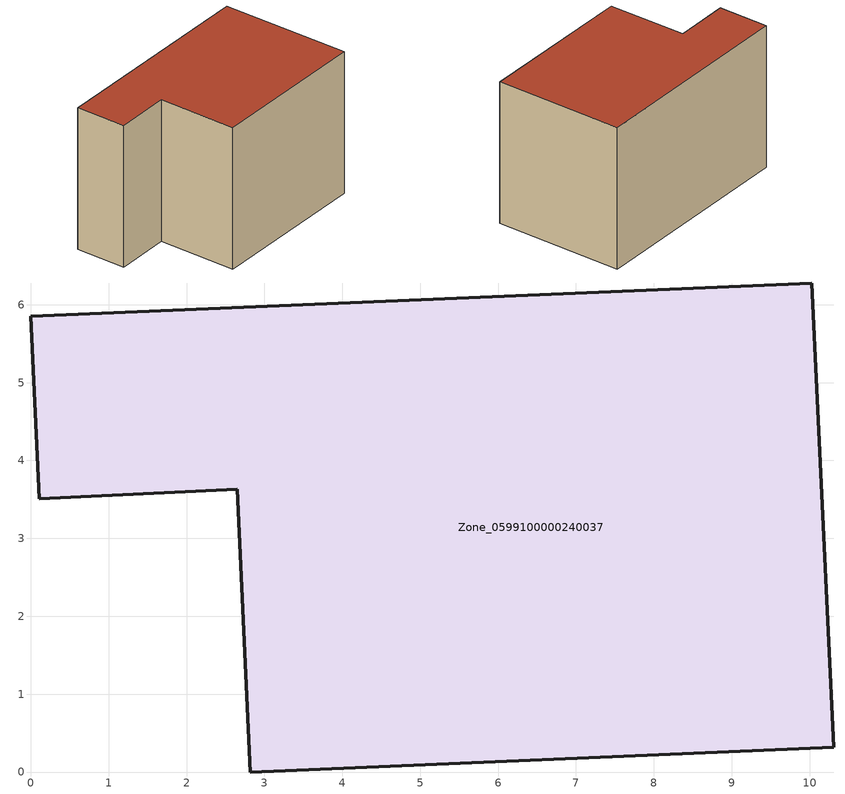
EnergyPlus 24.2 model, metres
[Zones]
Zone_0599100000240037
 floor ground (C_G): 0,5.85 10.03,6.28 10.31,0.32 2.82,0 2.65,3.63 0.11,3.51 z0
 wall outside (C_F): 10.03,6.28 0,5.85 0.11,3.51 2.65,3.63 2.82,0 10.31,0.32 10.03,6.28 z0:6.72
 roof outside (C_R): 10.31,0.32 10.03,6.28 0,5.85 0.11,3.51 2.65,3.63 2.82,0 z6.72
[BUILDING]
Pand.0599100000240037: North Axis=0; Terrain=City; Loads Convergence Tolerance Value=0.04; Temperature Convergence Tolerance Value=0.4; Solar Distribution=FullExterior; Maximum Number of Warmup Days=25; Minimum Number of Warmup Days=1
[Site:Location]
Rotterdam.The.Hague.AP_ZH_NLD Design_Conditions: Latitude=51.96; Longitude=4.45; Time Zone=1; Elevation=-4.5
[SITE:GROUNDTEMPERATURE:BUILDINGSURFACE]
18, 18, 18, 18, 18, 18, 18, 18, 18, 18, 18, 18
[MATERIAL] Thermal Absorptance=0.9; Solar Absorptance=0.7; Visible Absorptance=0.7
Name | Roughness | Thickness | Conductivity | Density | Specific Heat
G.TI.1946 | MediumSmooth | 0.15 | 1 | 540 | 1210
F.TI.1946 | Rough | 0.3 | 0.857143 | 1920 | 840
R.TI.1946 | MediumRough | 0.2 | 0.1 | 1500 | 1000
[CONSTRUCTION]
C_G: G.TI.1946
C_F: F.TI.1946
C_R: R.TI.1946
[ZONE]
Zone_0599100000240037: Type=1; Multiplier=1; Ceiling Height=Autocalculate; Volume=Autocalculate; Floor Area=autocalculate; Part of Total Floor Area=Yes
[ZONEINFILTRATION:DESIGNFLOWRATE]
Infil_Zone_0599100000240037: Zone or ZoneList or Space or SpaceList=Zone_0599100000240037; Schedule=AlwaysOn; Design Flow Rate Calculation Method=Flow/Area; Flow Rate per Floor Area=0.003; Constant Term Coefficient=1; Temperature Term Coefficient=0; Velocity Term Coefficient=0; Velocity Squared Term Coefficient=0
[HVACTEMPLATE:ZONE:IDEALLOADSAIRSYSTEM]
Zone_0599100000240037: Maximum Heating Supply Air Temperature=50; Minimum Cooling Supply Air Temperature=13; Maximum Heating Supply Air Humidity Ratio=0.0156; Minimum Cooling Supply Air Humidity Ratio=0.0077; Heating Limit=NoLimit; Cooling Limit=NoLimit; Dehumidification Control Type=ConstantSensibleHeatRatio; Cooling Sensible Heat Ratio=0.7; Dehumidification Setpoint=60; Humidification Control Type=None; Humidification Setpoint=30; Outdoor Air Method=None; Outdoor Air Flow Rate per Person=0.00944; Outdoor Air Flow Rate per Zone Floor Area=0; Outdoor Air Flow Rate per Zone=0; Demand Controlled Ventilation Type=None; Outdoor Air Economizer Type=NoEconomizer; Heat Recovery Type=None; Sensible Heat Recovery Effectiveness=0.7; Latent Heat Recovery Effectiveness=0.65
[ZONECONTROL:THERMOSTAT]
ThermostatControl_Zone_0599100000240037: Zone or ZoneList=Zone_0599100000240037; Control Type Schedule=DualSetpointControlType; Control 1=Thermostat_Zone_0599100000240037; Temperature Difference Between Cutout And Setpoint=0
[THERMOSTATSETPOINT:DUALSETPOINT]
Thermostat_Zone_0599100000240037: Heating Setpoint Temperature Schedule=HeatingSetpoint_Zone_0599100000240037; Cooling Setpoint Temperature Schedule=CoolingSetpoint_Zone_0599100000240037
[SCHEDULE:COMPACT]
HeatingSetpoint_Zone_0599100000240037: Through: 12/31, For: AllDays, Until: 24:00, 21
CoolingSetpoint_Zone_0599100000240037: Through: 12/31, For: AllDays, Until: 24:00, 24
DualSetpointControlType: Through: 12/31, For: AllDays, Until: 24:00, 4
AlwaysOn: Through: 12/31, For: AllDays, Until: 24:00, 1
